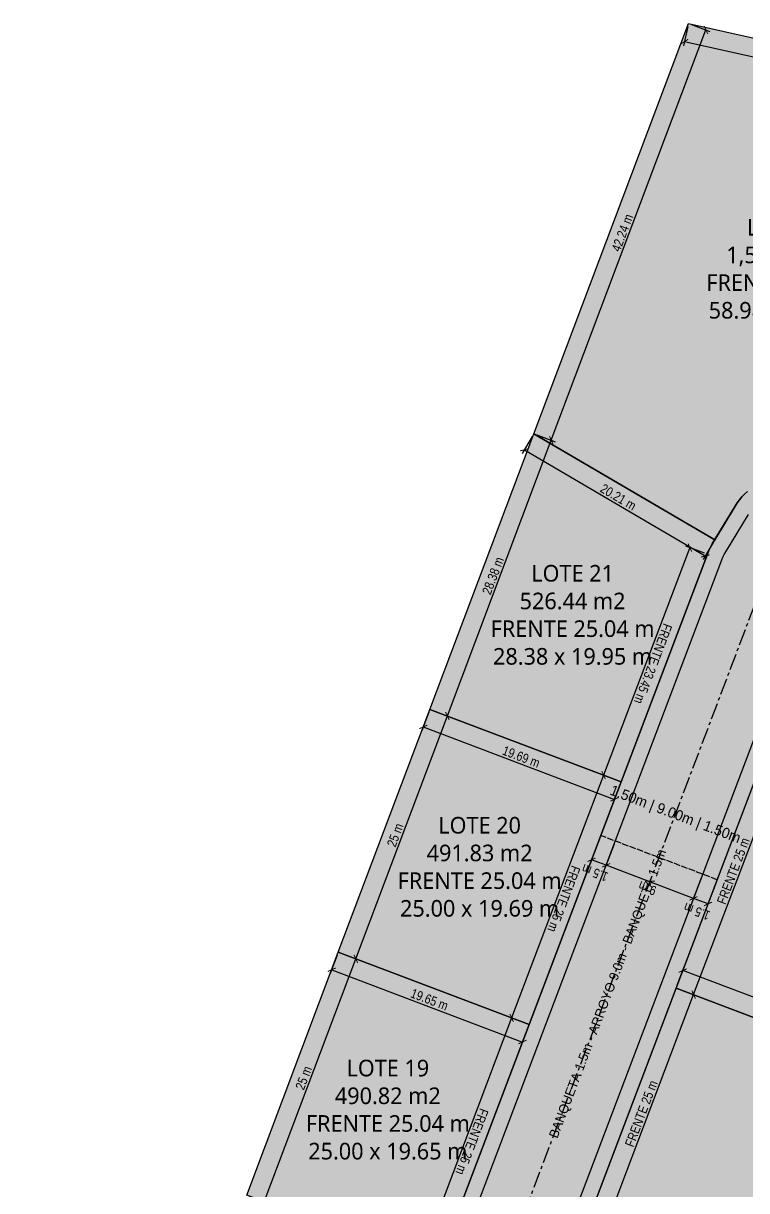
# Model space of a CAD drawing. Header units: metres. Extents: x 357816 to 358234, y 2285110 to 2285487.
# Drawn here: x 358053.5 to 358123.1, y 2285352.7 to 2285465.1 of the extents above; entities that cross this region are included whole.
import ezdxf
from ezdxf.enums import TextEntityAlignment as Align

# ---------------------------------------------------------------- set-up
doc = ezdxf.new("R2010")
doc.units = ezdxf.units.M
doc.header["$LTSCALE"] = 0.5
doc.linetypes.add('CENTER', pattern=[5.08, 3.175, -0.635, 0.635, -0.635])
doc.linetypes.add('DASHED', pattern=[1.524, 1.27, -0.254])
for name, color, linetype in [('COTAS', 6, 'Continuous'), ('LOTES', 2, 'Continuous'), ('TEXTOS', 7, 'Continuous'), ('VIAL_ASFALTO', 8, 'Continuous'), ('VIAL_BANQUETA', 9, 'CONTINUOUS')]:
    doc.layers.add(name, color=color, linetype=linetype)
doc.styles.add('OpenSans', font='OpenSans-Regular.ttf')
doc.styles.add('OpenSansCondensed-Light', font='OpenSansCondensed-Light.ttf')
doc.dimstyles.new('COTAS_M', dxfattribs={"dimtxt": 0.9, "dimasz": 0.6, "dimexe": 0.4, "dimexo": 0.3, "dimgap": 0.2, "dimtad": 1, "dimzin": 12, "dimdsep": 46, "dimtxsty": 'OpenSansCondensed-Light', "dimblk": 'ARCHTICK', "dimcen": 2.5, "dimclrd": 256, "dimclre": 256, "dimclrt": 256, "dimazin": 3, "dimtfac": 0.5, "dimtmove": 2, "dimatfit": 3})

# ---------------------------------------------------------------- blocks, each defined once
blk = doc.blocks.new('_ARCHTICK')
at = {"color": 0, "linetype": 'BYBLOCK', "const_width": 0.15}
blk.add_lwpolyline([(-0.5, -0.5), (0.5, 0.5)], dxfattribs=at)
blk = doc.blocks.new('*D81')
for p, q in [((358100.51, 2285369.3), (358091.65, 2285345.92)), ((358101.91, 2285368.77), (358100.13, 2285369.44)), ((358093.05, 2285345.39), (358091.27, 2285346.06))]:
    blk.add_line(p, q)
at = {"layer": 'Defpoints'}
for p in [(358100.51, 2285369.3), (358102.19, 2285368.66), (358093.33, 2285345.28)]:
    blk.add_point(p, dxfattribs=at)
at = {"layer": 'COTAS', "xscale": 0.6, "yscale": 0.6}
for p, rotation in [((358100.51, 2285369.3), 69.245746700335), ((358091.65, 2285345.92), -110.754253299665)]:
    blk.add_blockref('_ARCHTICK', p, dxfattribs=dict(at, rotation=rotation))
at = {"layer": 'COTAS', "insert": (358096.69, 2285357.38), "char_height": 0.9, "attachment_point": 5, "rotation": 249.2457, "style": 'OpenSansCondensed-Light'}
blk.add_mtext('FRENTE 25 m', dxfattribs=at)
blk = doc.blocks.new('*D82')
for p, q in [((358076.68, 2285351.6), (358085.5, 2285374.99)), ((358084.09, 2285375.52), (358085.87, 2285374.85)), ((358075.27, 2285352.13), (358077.05, 2285351.46))]:
    blk.add_line(p, q)
at = {"layer": 'Defpoints'}
for p in [(358083.81, 2285375.62), (358074.99, 2285352.23), (358076.68, 2285351.6)]:
    blk.add_point(p, dxfattribs=at)
at = {"layer": 'COTAS', "xscale": 0.6, "yscale": 0.6}
for p, rotation in [((358085.5, 2285374.99), 69.33876294413099), ((358076.68, 2285351.6), 249.338762944131)]:
    blk.add_blockref('_ARCHTICK', p, dxfattribs=dict(at, rotation=rotation))
at = {"layer": 'COTAS', "insert": (358080.48, 2285363.52), "char_height": 0.9, "attachment_point": 5, "rotation": 69.3388, "style": 'OpenSansCondensed-Light'}
blk.add_mtext('25 m', dxfattribs=at)
blk = doc.blocks.new('*D83')
for p, q in [((358083.71, 2285375.34), (358083.03, 2285373.57)), ((358083.18, 2285373.94), (358101.55, 2285366.98)), ((358102.08, 2285368.38), (358101.41, 2285366.6))]:
    blk.add_line(p, q)
at = {"layer": 'Defpoints'}
for p in [(358083.81, 2285375.62), (358083.18, 2285373.94), (358102.19, 2285368.66)]:
    blk.add_point(p, dxfattribs=at)
at = {"layer": 'COTAS', "xscale": 0.6, "yscale": 0.6}
for p, rotation in [((358083.18, 2285373.94), 159.24574669868454), ((358101.55, 2285366.98), -20.754253301315448)]:
    blk.add_blockref('_ARCHTICK', p, dxfattribs=dict(at, rotation=rotation))
at = {"layer": 'COTAS', "insert": (358092.59, 2285371.07), "char_height": 0.9, "attachment_point": 5, "rotation": 339.2457, "style": 'OpenSansCondensed-Light'}
blk.add_mtext('19.65 m', dxfattribs=at)
blk = doc.blocks.new('*D84')
for p, q in [((358109.37, 2285392.68), (358100.51, 2285369.3)), ((358110.77, 2285392.14), (358108.99, 2285392.82)), ((358101.91, 2285368.77), (358100.13, 2285369.44))]:
    blk.add_line(p, q)
at = {"layer": 'Defpoints'}
for p in [(358109.37, 2285392.68), (358111.05, 2285392.04), (358102.19, 2285368.66)]:
    blk.add_point(p, dxfattribs=at)
at = {"layer": 'COTAS', "xscale": 0.6, "yscale": 0.6}
for p, rotation in [((358109.37, 2285392.68), 69.24574670008157), ((358100.51, 2285369.3), -110.75425329991843)]:
    blk.add_blockref('_ARCHTICK', p, dxfattribs=dict(at, rotation=rotation))
at = {"layer": 'COTAS', "insert": (358105.54, 2285380.76), "char_height": 0.9, "attachment_point": 5, "rotation": 249.2457, "style": 'OpenSansCondensed-Light'}
blk.add_mtext('FRENTE 25 m', dxfattribs=at)
blk = doc.blocks.new('*D85')
for p, q in [((358085.5, 2285374.99), (358094.32, 2285398.38)), ((358092.91, 2285398.91), (358094.69, 2285398.24)), ((358084.09, 2285375.52), (358085.87, 2285374.85))]:
    blk.add_line(p, q)
at = {"layer": 'Defpoints'}
for p in [(358092.63, 2285399.02), (358083.81, 2285375.62), (358085.5, 2285374.99)]:
    blk.add_point(p, dxfattribs=at)
at = {"layer": 'COTAS', "xscale": 0.6, "yscale": 0.6}
for p, rotation in [((358094.32, 2285398.38), 69.33876294449499), ((358085.5, 2285374.99), 249.338762944495)]:
    blk.add_blockref('_ARCHTICK', p, dxfattribs=dict(at, rotation=rotation))
at = {"layer": 'COTAS', "insert": (358089.3, 2285386.91), "char_height": 0.9, "attachment_point": 5, "rotation": 69.3388, "style": 'OpenSansCondensed-Light'}
blk.add_mtext('25 m', dxfattribs=at)
blk = doc.blocks.new('*D86')
for p, q in [((358092.53, 2285398.74), (358091.85, 2285396.96)), ((358092, 2285397.33), (358110.41, 2285390.35)), ((358110.94, 2285391.76), (358110.27, 2285389.98))]:
    blk.add_line(p, q)
at = {"layer": 'Defpoints'}
for p in [(358092.63, 2285399.02), (358092, 2285397.33), (358111.05, 2285392.04)]:
    blk.add_point(p, dxfattribs=at)
at = {"layer": 'COTAS', "xscale": 0.6, "yscale": 0.6}
for p, rotation in [((358092, 2285397.33), 159.24574670512987), ((358110.41, 2285390.35), -20.75425329487013)]:
    blk.add_blockref('_ARCHTICK', p, dxfattribs=dict(at, rotation=rotation))
at = {"layer": 'COTAS', "insert": (358101.43, 2285394.45), "char_height": 0.9, "attachment_point": 5, "rotation": 339.2457, "style": 'OpenSansCondensed-Light'}
blk.add_mtext('19.69 m', dxfattribs=at)
blk = doc.blocks.new('*D87')
for p, q in [((358117.68, 2285414.6), (358109.37, 2285392.68)), ((358119.08, 2285414.07), (358117.3, 2285414.75)), ((358110.77, 2285392.14), (358108.99, 2285392.82))]:
    blk.add_line(p, q)
at = {"layer": 'Defpoints'}
for p in [(358117.68, 2285414.6), (358119.36, 2285413.97), (358111.05, 2285392.04)]:
    blk.add_point(p, dxfattribs=at)
at = {"layer": 'COTAS', "xscale": 0.6, "yscale": 0.6}
for p, rotation in [((358117.68, 2285414.6), 69.24574670058492), ((358109.37, 2285392.68), -110.75425329941508)]:
    blk.add_blockref('_ARCHTICK', p, dxfattribs=dict(at, rotation=rotation))
at = {"layer": 'COTAS', "insert": (358114.13, 2285403.41), "char_height": 0.9, "attachment_point": 5, "rotation": 249.2457, "style": 'OpenSansCondensed-Light'}
blk.add_mtext('FRENTE 23.45 m', dxfattribs=at)
blk = doc.blocks.new('*D88')
for p, q in [((358102.93, 2285425.46), (358104.7, 2285424.79)), ((358094.32, 2285398.38), (358104.33, 2285424.93)), ((358092.91, 2285398.91), (358094.69, 2285398.24))]:
    blk.add_line(p, q)
at = {"layer": 'Defpoints'}
for p in [(358102.65, 2285425.57), (358092.63, 2285399.02), (358094.32, 2285398.38)]:
    blk.add_point(p, dxfattribs=at)
at = {"layer": 'COTAS', "xscale": 0.6, "yscale": 0.6}
for p, rotation in [((358104.33, 2285424.93), 69.33876294420638), ((358094.32, 2285398.38), 249.3387629442064)]:
    blk.add_blockref('_ARCHTICK', p, dxfattribs=dict(at, rotation=rotation))
at = {"layer": 'COTAS', "insert": (358098.72, 2285411.89), "char_height": 0.9, "attachment_point": 5, "rotation": 69.3388, "style": 'OpenSansCondensed-Light'}
blk.add_mtext('28.38 m', dxfattribs=at)
blk = doc.blocks.new('*D89')
for p, q in [((358102.49, 2285425.31), (358101.53, 2285423.67)), ((358101.74, 2285424.02), (358119.16, 2285413.79)), ((358119.92, 2285415.08), (358118.96, 2285413.44))]:
    blk.add_line(p, q)
at = {"layer": 'Defpoints'}
for p in [(358102.65, 2285425.57), (358101.74, 2285424.02), (358120.07, 2285415.34)]:
    blk.add_point(p, dxfattribs=at)
at = {"layer": 'COTAS', "xscale": 0.6, "yscale": 0.6}
for p, rotation in [((358101.74, 2285424.02), 149.5885234400358), ((358119.16, 2285413.79), -30.411476559964196)]:
    blk.add_blockref('_ARCHTICK', p, dxfattribs=dict(at, rotation=rotation))
at = {"layer": 'COTAS', "insert": (358110.78, 2285419.46), "char_height": 0.9, "attachment_point": 5, "rotation": 329.5885, "style": 'OpenSansCondensed-Light'}
blk.add_mtext('20.21 m', dxfattribs=at)
blk = doc.blocks.new('*D90')
for p, q in [((358117.83, 2285464.98), (358119.61, 2285464.31)), ((358104.33, 2285424.93), (358119.23, 2285464.45)), ((358102.93, 2285425.46), (358104.7, 2285424.79))]:
    blk.add_line(p, q)
at = {"layer": 'Defpoints'}
for p in [(358117.55, 2285465.09), (358102.65, 2285425.57), (358104.33, 2285424.93)]:
    blk.add_point(p, dxfattribs=at)
at = {"layer": 'COTAS', "xscale": 0.6, "yscale": 0.6}
for p, rotation in [((358119.23, 2285464.45), 69.33876294409963), ((358104.33, 2285424.93), 249.33876294409964)]:
    blk.add_blockref('_ARCHTICK', p, dxfattribs=dict(at, rotation=rotation))
at = {"layer": 'COTAS', "insert": (358111.17, 2285444.92), "char_height": 0.9, "attachment_point": 5, "rotation": 69.3388, "style": 'OpenSansCondensed-Light'}
blk.add_mtext('42.24 m', dxfattribs=at)
blk = doc.blocks.new('*D91')
for p, q in [((358117.48, 2285464.8), (358117.07, 2285462.94)), ((358117.16, 2285463.33), (358152.94, 2285455.34)), ((358153.27, 2285456.8), (358152.85, 2285454.95))]:
    blk.add_line(p, q)
at = {"layer": 'Defpoints'}
for p in [(358117.55, 2285465.09), (358117.16, 2285463.33), (358153.33, 2285457.1)]:
    blk.add_point(p, dxfattribs=at)
at = {"layer": 'COTAS', "xscale": 0.6, "yscale": 0.6}
for p, rotation in [((358117.16, 2285463.33), 167.40557334584537), ((358152.94, 2285455.34), -12.594426654154631)]:
    blk.add_blockref('_ARCHTICK', p, dxfattribs=dict(at, rotation=rotation))
at = {"layer": 'COTAS', "insert": (358135.19, 2285459.97), "char_height": 0.9, "attachment_point": 5, "rotation": 347.4056, "style": 'OpenSansCondensed-Light'}
blk.add_mtext('36.66 m', dxfattribs=at)
blk = doc.blocks.new('*D123')
for p, q in [((358116.46, 2285372.45), (358117.13, 2285374.23)), ((358167.34, 2285354.78), (358116.99, 2285373.86)), ((358166.81, 2285353.37), (358167.48, 2285355.15))]:
    blk.add_line(p, q)
at = {"layer": 'Defpoints'}
for p in [(358116.35, 2285372.17), (358167.34, 2285354.78), (358166.7, 2285353.09)]:
    blk.add_point(p, dxfattribs=at)
at = {"layer": 'COTAS', "xscale": 0.6, "yscale": 0.6}
for p, rotation in [((358116.99, 2285373.86), 159.24574670348136), ((358167.34, 2285354.78), 339.24574670348136)]:
    blk.add_blockref('_ARCHTICK', p, dxfattribs=dict(at, rotation=rotation))
at = {"layer": 'COTAS', "insert": (358141.94, 2285363.71), "char_height": 0.9, "attachment_point": 5, "rotation": 159.2457, "style": 'OpenSansCondensed-Light'}
blk.add_mtext('53.84 m', dxfattribs=at)
blk = doc.blocks.new('*D124')
for p, q in [((358118.04, 2285371.54), (358126.9, 2285394.91)), ((358125.49, 2285395.44), (358127.27, 2285394.77)), ((358116.64, 2285372.07), (358118.41, 2285371.39))]:
    blk.add_line(p, q)
at = {"layer": 'Defpoints'}
for p in [(358125.21, 2285395.55), (358116.35, 2285372.17), (358118.04, 2285371.54)]:
    blk.add_point(p, dxfattribs=at)
at = {"layer": 'COTAS', "xscale": 0.6, "yscale": 0.6}
for p, rotation in [((358126.9, 2285394.91), 69.24574670008158), ((358118.04, 2285371.54), 249.24574670008158)]:
    blk.add_blockref('_ARCHTICK', p, dxfattribs=dict(at, rotation=rotation))
at = {"layer": 'COTAS', "insert": (358121.86, 2285383.45), "char_height": 0.9, "attachment_point": 5, "rotation": 69.2457, "style": 'OpenSansCondensed-Light'}
blk.add_mtext('FRENTE 25 m', dxfattribs=at)
blk = doc.blocks.new('*D128')
for p, q in [((358109.18, 2285348.16), (358118.04, 2285371.54)), ((358116.64, 2285372.07), (358118.41, 2285371.39)), ((358107.78, 2285348.69), (358109.55, 2285348.02))]:
    blk.add_line(p, q)
at = {"layer": 'Defpoints'}
for p in [(358116.35, 2285372.17), (358107.5, 2285348.8), (358109.18, 2285348.16)]:
    blk.add_point(p, dxfattribs=at)
at = {"layer": 'COTAS', "xscale": 0.6, "yscale": 0.6}
for p, rotation in [((358118.04, 2285371.54), 69.24574670070923), ((358109.18, 2285348.16), 249.24574670070922)]:
    blk.add_blockref('_ARCHTICK', p, dxfattribs=dict(at, rotation=rotation))
at = {"layer": 'COTAS', "insert": (358113, 2285360.08), "char_height": 0.9, "attachment_point": 5, "rotation": 69.2457, "style": 'OpenSansCondensed-Light'}
blk.add_mtext('FRENTE 25 m', dxfattribs=at)
blk = doc.blocks.new('*D141')
for p, q in [((358118.8, 2285382.86), (358117.88, 2285380.43)), ((358120.2, 2285382.33), (358119.28, 2285379.9)), ((358119.43, 2285380.28), (358118.02, 2285380.81))]:
    blk.add_line(p, q)
at = {"layer": 'Defpoints'}
for p in [(358118.91, 2285383.14), (358120.31, 2285382.61), (358119.43, 2285380.28)]:
    blk.add_point(p, dxfattribs=at)
at = {"layer": 'COTAS', "xscale": 0.6, "yscale": 0.6}
for p, rotation in [((358118.02, 2285380.81), 159.24574669923769), ((358119.43, 2285380.28), 339.24574669923766)]:
    blk.add_blockref('_ARCHTICK', p, dxfattribs=dict(at, rotation=rotation))
at = {"layer": 'COTAS', "insert": (358118.35, 2285379.56), "char_height": 0.9, "attachment_point": 5, "rotation": 159.2457, "style": 'OpenSansCondensed-Light'}
blk.add_mtext('1.5 m', dxfattribs=at)
blk = doc.blocks.new('*D142')
for p, q in [((358110.39, 2285386.05), (358109.46, 2285383.62)), ((358118.02, 2285380.81), (358109.61, 2285384)), ((358118.8, 2285382.86), (358117.88, 2285380.43))]:
    blk.add_line(p, q)
at = {"layer": 'Defpoints'}
for p in [(358110.49, 2285386.33), (358118.91, 2285383.14), (358118.02, 2285380.81)]:
    blk.add_point(p, dxfattribs=at)
at = {"layer": 'COTAS', "xscale": 0.6, "yscale": 0.6}
for p, rotation in [((358109.61, 2285384), 159.24574669844984), ((358118.02, 2285380.81), 339.2457466984498)]:
    blk.add_blockref('_ARCHTICK', p, dxfattribs=dict(at, rotation=rotation))
at = {"layer": 'COTAS', "insert": (358113.58, 2285381.79), "char_height": 0.9, "attachment_point": 5, "rotation": 159.2457, "style": 'OpenSansCondensed-Light'}
blk.add_mtext('9 m', dxfattribs=at)
blk = doc.blocks.new('*D143')
for p, q in [((358108.98, 2285386.59), (358108.06, 2285384.15)), ((358110.39, 2285386.05), (358109.46, 2285383.62)), ((358109.61, 2285384), (358108.2, 2285384.53))]:
    blk.add_line(p, q)
at = {"layer": 'Defpoints'}
for p in [(358109.09, 2285386.87), (358110.49, 2285386.33), (358109.61, 2285384)]:
    blk.add_point(p, dxfattribs=at)
at = {"layer": 'COTAS', "xscale": 0.6, "yscale": 0.6}
for p, rotation in [((358108.2, 2285384.53), 159.24574669923769), ((358109.61, 2285384), 339.24574669923766)]:
    blk.add_blockref('_ARCHTICK', p, dxfattribs=dict(at, rotation=rotation))
at = {"layer": 'COTAS', "insert": (358108.53, 2285383.28), "char_height": 0.9, "attachment_point": 5, "rotation": 159.2457, "style": 'OpenSansCondensed-Light'}
blk.add_mtext('1.5 m', dxfattribs=at)

msp = doc.modelspace()

# ---------------------------------------------------------------- hatches: boundary and pattern name
at = {"layer": 'LOTES', "transparency": 33554521}
for points in [[(358141.057, 2285424.273), (358140.022, 2285424.66), (358139.621, 2285424.794), (358139.212, 2285424.899), (358138.797, 2285424.976), (358138.377, 2285425.023), (358135.497, 2285425.243), (358135.064, 2285425.26), (358134.63, 2285425.246), (358134.199, 2285425.201), (358133.772, 2285425.125), (358130.672, 2285424.455), (358130.289, 2285424.359), (358129.914, 2285424.237), (358129.547, 2285424.092), (358127.777, 2285423.322), (358127.435, 2285423.161), (358127.105, 2285422.978), (358126.787, 2285422.775), (358126.482, 2285422.553), (358123.492, 2285420.223), (358123.212, 2285419.99), (358122.946, 2285419.741), (358122.696, 2285419.476), (358122.462, 2285419.197), (358122.246, 2285418.903), (358122.047, 2285418.598), (358120.074, 2285415.339), (358102.646, 2285425.568), (358117.55, 2285465.09), (358153.332, 2285457.095)], [(358120.074, 2285415.339), (358119.837, 2285414.948), (358119.658, 2285414.63), (358119.499, 2285414.303), (358119.359, 2285413.966), (358111.05, 2285392.038), (358092.634, 2285399.017), (358102.646, 2285425.568)], [(358111.05, 2285392.038), (358102.191, 2285368.66), (358083.813, 2285375.625), (358092.634, 2285399.017)], [(358186.221, 2285372.432), (358166.705, 2285353.093), (358116.355, 2285372.173), (358125.214, 2285395.551), (358131.705, 2285393.091), (358155.083, 2285384.232), (358170.084, 2285378.547)], [(358102.191, 2285368.66), (358093.332, 2285345.283), (358074.992, 2285352.232), (358083.813, 2285375.625)], [(358166.705, 2285353.093), (358147.188, 2285333.754), (358107.496, 2285348.796), (358116.355, 2285372.173)]]:
    msp.add_hatch(color=2, dxfattribs=at).paths.add_polyline_path(points)
at = {"layer": 'VIAL_ASFALTO', "transparency": 33554546}
msp.add_hatch(color=8, dxfattribs=at).paths.add_polyline_path([(358071.946, 2285284.617), (358120.754, 2285413.413), (358120.867, 2285413.687), (358120.987, 2285413.932), (358121.132, 2285414.19), (358123.319, 2285417.801), (358123.48, 2285418.05), (358123.642, 2285418.27), (358123.817, 2285418.479), (358124.005, 2285418.678), (358124.204, 2285418.865), (358124.432, 2285419.054), (358127.385, 2285421.355), (358127.633, 2285421.536), (358127.872, 2285421.688), (358128.119, 2285421.825), (358128.397, 2285421.956), (358130.122, 2285422.707), (358130.42, 2285422.825), (358130.702, 2285422.916), (358131.013, 2285422.994), (358134.063, 2285423.653), (358134.41, 2285423.715), (358134.733, 2285423.749), (358135.058, 2285423.759), (358135.41, 2285423.745), (358138.236, 2285423.529), (358138.577, 2285423.491), (358138.889, 2285423.434), (358139.196, 2285423.354), (358139.521, 2285423.246), (358172.247, 2285411.007), (358175.427, 2285419.318), (358191.331, 2285413.3), (358181.773, 2285388.313), (358165.869, 2285394.339), (358169.03, 2285402.601), (358136.941, 2285414.602), (358135.35, 2285414.723), (358133.326, 2285414.286), (358132.487, 2285413.921), (358130.6, 2285412.45), (358129.032, 2285409.861), (358082.11, 2285286.038), (358082.011, 2285285.772), (358081.784, 2285285.084), (358081.588, 2285284.374), (358081.426, 2285283.656), (358081.301, 2285282.93), (358081.21, 2285282.2), (358081.156, 2285281.465), (358081.138, 2285280.729), (358081.156, 2285279.993), (358081.21, 2285279.259), (358081.301, 2285278.528), (358081.426, 2285277.803), (358081.588, 2285277.084), (358081.784, 2285276.375), (358082.015, 2285275.676), (358082.28, 2285274.989), (358082.578, 2285274.316), (358082.909, 2285273.658), (358083.272, 2285273.017), (358083.666, 2285272.395), (358083.972, 2285271.961), (358082.182, 2285271.624), (358082.46, 2285270.15), (358079.47, 2285270.59), (358060.178, 2285274.857), (358060.724, 2285274.98), (358061.505, 2285275.196), (358062.274, 2285275.45), (358063.029, 2285275.742), (358063.77, 2285276.07), (358064.493, 2285276.434), (358065.198, 2285276.833), (358065.882, 2285277.266), (358066.544, 2285277.733), (358067.183, 2285278.231), (358067.796, 2285278.76), (358068.383, 2285279.318), (358068.941, 2285279.905), (358069.47, 2285280.518), (358069.968, 2285281.157), (358070.435, 2285281.819), (358070.868, 2285282.503), (358071.267, 2285283.208), (358071.631, 2285283.931), (358071.931, 2285284.609)])
at = {"layer": 'VIAL_BANQUETA', "transparency": 33554585}
msp.add_hatch(color=9, dxfattribs=at).paths.add_polyline_path([(358119.359, 2285413.966), (358119.499, 2285414.303), (358119.658, 2285414.63), (358119.837, 2285414.948), (358122.047, 2285418.598), (358122.246, 2285418.903), (358122.462, 2285419.197), (358122.696, 2285419.476), (358122.946, 2285419.741), (358123.212, 2285419.99), (358123.492, 2285420.223), (358126.482, 2285422.553), (358126.787, 2285422.775), (358127.105, 2285422.978), (358127.435, 2285423.161), (358127.777, 2285423.322), (358129.547, 2285424.092), (358129.914, 2285424.237), (358130.289, 2285424.359), (358130.672, 2285424.455), (358133.772, 2285425.125), (358134.199, 2285425.201), (358134.63, 2285425.246), (358135.064, 2285425.26), (358135.497, 2285425.243), (358138.377, 2285425.023), (358138.797, 2285424.976), (358139.212, 2285424.899), (358139.621, 2285424.794), (358140.022, 2285424.66), (358171.378, 2285412.933), (358174.56, 2285421.25), (358193.27, 2285414.17), (358182.64, 2285386.38), (358163.93, 2285393.47), (358167.089, 2285401.726), (358136.615, 2285413.122), (358135.454, 2285413.211), (358133.788, 2285412.851), (358133.259, 2285412.621), (358131.74, 2285411.437), (358130.386, 2285409.201), (358083.515, 2285285.513), (358083.517, 2285285.509), (358083.428, 2285285.277), (358083.22, 2285284.648), (358083.043, 2285284.009), (358082.898, 2285283.363), (358082.785, 2285282.71), (358082.704, 2285282.052), (358082.655, 2285281.392), (358082.639, 2285280.729), (358082.655, 2285280.067), (358082.704, 2285279.406), (358082.785, 2285278.748), (358082.898, 2285278.096), (358083.043, 2285277.449), (358083.22, 2285276.81), (358083.428, 2285276.181), (358083.666, 2285275.563), (358083.935, 2285274.957), (358084.233, 2285274.365), (358084.559, 2285273.789), (358084.914, 2285273.229), (358085.295, 2285272.687), (358085.703, 2285272.165), (358086.136, 2285271.663), (358086.593, 2285271.183), (358086.747, 2285271.037), (358086.684, 2285271), (358086.55, 2285270.92), (358082.46, 2285270.15), (358082.182, 2285271.624), (358083.972, 2285271.961), (358083.666, 2285272.395), (358083.272, 2285273.017), (358082.909, 2285273.658), (358082.578, 2285274.316), (358082.28, 2285274.989), (358082.015, 2285275.676), (358081.784, 2285276.375), (358081.588, 2285277.084), (358081.426, 2285277.803), (358081.301, 2285278.528), (358081.21, 2285279.259), (358081.156, 2285279.993), (358081.138, 2285280.729), (358081.156, 2285281.465), (358081.21, 2285282.2), (358081.301, 2285282.93), (358081.426, 2285283.656), (358081.588, 2285284.374), (358081.784, 2285285.084), (358082.011, 2285285.772), (358082.11, 2285286.038), (358129.032, 2285409.861), (358130.6, 2285412.45), (358132.487, 2285413.921), (358133.326, 2285414.286), (358135.35, 2285414.723), (358136.941, 2285414.602), (358169.03, 2285402.601), (358165.869, 2285394.339), (358181.773, 2285388.313), (358191.331, 2285413.3), (358175.427, 2285419.318), (358172.247, 2285411.007), (358139.521, 2285423.246), (358139.196, 2285423.354), (358138.889, 2285423.434), (358138.577, 2285423.491), (358138.236, 2285423.529), (358135.41, 2285423.745), (358135.058, 2285423.759), (358134.733, 2285423.749), (358134.41, 2285423.715), (358134.063, 2285423.653), (358131.013, 2285422.994), (358130.702, 2285422.916), (358130.42, 2285422.825), (358130.122, 2285422.707), (358128.397, 2285421.956), (358128.119, 2285421.825), (358127.872, 2285421.688), (358127.633, 2285421.536), (358127.385, 2285421.355), (358124.432, 2285419.054), (358124.204, 2285418.865), (358124.005, 2285418.678), (358123.817, 2285418.479), (358123.642, 2285418.27), (358123.48, 2285418.05), (358123.319, 2285417.801), (358121.132, 2285414.19), (358120.987, 2285413.932), (358120.867, 2285413.687), (358120.754, 2285413.413), (358071.946, 2285284.617), (358071.931, 2285284.609), (358071.631, 2285283.931), (358071.267, 2285283.208), (358070.868, 2285282.503), (358070.435, 2285281.819), (358069.968, 2285281.157), (358069.47, 2285280.518), (358068.941, 2285279.905), (358068.383, 2285279.318), (358067.796, 2285278.76), (358067.183, 2285278.231), (358066.544, 2285277.733), (358065.882, 2285277.266), (358065.198, 2285276.833), (358064.493, 2285276.434), (358063.77, 2285276.07), (358063.029, 2285275.742), (358062.274, 2285275.45), (358061.505, 2285275.196), (358060.724, 2285274.98), (358060.178, 2285274.857), (358053.475, 2285276.34), (358053.481, 2285276.343), (358053.789, 2285276.274), (358054.514, 2285276.148), (358055.245, 2285276.058), (358055.979, 2285276.004), (358056.715, 2285275.986), (358057.451, 2285276.004), (358058.185, 2285276.058), (358058.916, 2285276.148), (358059.641, 2285276.274), (358060.36, 2285276.435), (358061.069, 2285276.632), (358061.768, 2285276.863), (358062.455, 2285277.128), (358063.128, 2285277.426), (358063.786, 2285277.757), (358064.427, 2285278.12), (358065.049, 2285278.514), (358065.65, 2285278.938), (358066.231, 2285279.391), (358066.788, 2285279.872), (358067.322, 2285280.379), (358067.829, 2285280.913), (358068.31, 2285281.47), (358068.763, 2285282.05), (358069.187, 2285282.652), (358069.581, 2285283.274), (358069.944, 2285283.915), (358070.275, 2285284.573), (358070.573, 2285285.246), (358070.736, 2285285.667), (358070.742, 2285285.671)])

# ---------------------------------------------------------------- linework, layer by layer
at = {"layer": 'LOTES'}
msp.add_lwpolyline([(358123.212, 2285419.99), (358122.946, 2285419.741), (358122.696, 2285419.476), (358122.462, 2285419.197), (358122.246, 2285418.903), (358122.047, 2285418.598), (358120.074, 2285415.339), (358102.646, 2285425.568), (358117.55, 2285465.09), (358153.332, 2285457.095)], dxfattribs=at)
for points in [[(358120.074, 2285415.339), (358119.837, 2285414.948), (358119.658, 2285414.63), (358119.499, 2285414.303), (358119.359, 2285413.966), (358111.05, 2285392.038), (358092.634, 2285399.017), (358102.646, 2285425.568)], [(358111.05, 2285392.038), (358102.191, 2285368.66), (358083.813, 2285375.625), (358092.634, 2285399.017)], [(358186.221, 2285372.432), (358166.705, 2285353.093), (358116.355, 2285372.173), (358125.214, 2285395.551), (358131.705, 2285393.091), (358155.083, 2285384.232), (358170.084, 2285378.547)], [(358102.191, 2285368.66), (358093.332, 2285345.283), (358074.992, 2285352.232), (358083.813, 2285375.625)], [(358166.705, 2285353.093), (358147.188, 2285333.754), (358107.496, 2285348.796), (358116.355, 2285372.173)]]:
    msp.add_lwpolyline(points, close=True, dxfattribs=at)
at = {"layer": 'VIAL_ASFALTO', "linetype": 'DASHED'}
msp.add_line((358120.311, 2285382.613), (358109.09, 2285386.866), dxfattribs=at)
at = {"layer": 'VIAL_ASFALTO', "color": 1, "linetype": 'CENTER'}
msp.add_lwpolyline([(358072.064, 2285272.228), (358124.97, 2285411.84), (358127.18, 2285415.49), (358130.17, 2285417.82), (358131.94, 2285418.59), (358135.04, 2285419.26), (358137.92, 2285419.04), (358187.95, 2285400.33)], dxfattribs=at)
at = {"layer": 'VIAL_ASFALTO'}
for points in [[(358071.946, 2285284.617), (358120.754, 2285413.413), (358120.867, 2285413.687), (358120.987, 2285413.932), (358121.132, 2285414.19), (358123.319, 2285417.801)], [(358129.032, 2285409.861), (358082.11, 2285286.038)]]:
    msp.add_lwpolyline(points, dxfattribs=at)
at = {"layer": 'VIAL_BANQUETA'}
for points in [[(358070.742, 2285285.671), (358119.359, 2285413.966), (358119.499, 2285414.303), (358119.658, 2285414.63), (358119.837, 2285414.948), (358122.047, 2285418.598), (358122.246, 2285418.903), (358122.462, 2285419.197), (358122.696, 2285419.476), (358122.946, 2285419.741), (358123.212, 2285419.99)], [(358130.386, 2285409.201), (358083.515, 2285285.513)]]:
    msp.add_lwpolyline(points, dxfattribs=at)

# ---------------------------------------------------------------- texts
at = {"layer": 'TEXTOS'}
for s, height, rotation, p in [('1.50m | 9.00m | 1.50m', 1, -20.75425, (358116.295, 2285388.948)), ('BANQUETA 1.5m - ARROYO 9.0m - BANQUETA 1.5m', 0.9, 69.24575, (358109.739, 2285371.648))]:
    msp.add_text(s, height=height, rotation=rotation, dxfattribs=at).set_placement(p, align=Align.MIDDLE_CENTER)
at = {"layer": 'TEXTOS', "char_height": 1.6, "attachment_point": 5, "style": 'OpenSans'}
for s, insert in [('LOTE 22\\P1,522.10 m2\\PFRENTE 25.04 m\\P58.98 x 46.76 m', (358127.157, 2285441.44)), ('LOTE 21\\P526.44 m2\\PFRENTE 25.04 m\\P28.38 x 19.95 m', (358106.379, 2285408.109)), ('LOTE 20\\P491.83 m2\\PFRENTE 25.04 m\\P25.00 x 19.69 m', (358097.423, 2285383.839)), ('LOTE 19\\P490.82 m2\\PFRENTE 25.04 m\\P25.00 x 19.65 m', (358088.583, 2285360.454))]:
    msp.add_mtext(s, dxfattribs=dict(at, insert=insert))

# ---------------------------------------------------------------- dimensions: what is measured, and where the dimension line sits
at = {"layer": 'COTAS'}
for base, p1, p2, angle, picture, middle in [((358104.331, 2285424.933), (358102.646, 2285425.568), (358117.55, 2285465.09), 69.33876, '*D90', (358111.174, 2285444.923)), ((358117.158, 2285463.333), (358117.55, 2285465.09), (358153.332, 2285457.095), 347.40557, '*D91', (358135.19, 2285459.97)), ((358094.318, 2285398.382), (358092.634, 2285399.017), (358102.646, 2285425.568), 69.33876, '*D88', (358098.716, 2285411.887)), ((358101.735, 2285424.016), (358102.646, 2285425.568), (358120.074, 2285415.339), 329.58852, '*D89', (358110.778, 2285419.462)), ((358085.497, 2285374.989), (358083.813, 2285375.625), (358092.634, 2285399.017), 69.33876, '*D85', (358089.3, 2285386.915)), ((358091.996, 2285397.333), (358092.634, 2285399.017), (358111.05, 2285392.038), 339.24575, '*D86', (358101.434, 2285394.452)), ((358109.606, 2285383.996), (358110.492, 2285386.334), (358109.09, 2285386.866), 159.24575, '*D143', (358108.533, 2285383.28)), ((358118.022, 2285380.807), (358118.908, 2285383.145), (358110.492, 2285386.334), 159.24575, '*D142', (358113.584, 2285381.794)), ((358119.425, 2285380.276), (358120.311, 2285382.613), (358118.908, 2285383.145), 159.24575, '*D141', (358118.352, 2285379.56)), ((358076.676, 2285351.597), (358074.992, 2285352.232), (358083.813, 2285375.625), 69.33876, '*D82', (358080.478, 2285363.523)), ((358083.175, 2285373.941), (358083.813, 2285375.625), (358102.191, 2285368.66), 339.24575, '*D83', (358092.594, 2285371.067)), ((358167.342, 2285354.776), (358166.705, 2285353.093), (358116.355, 2285372.173), 159.24575, '*D123', (358141.937, 2285363.709))]:
    dim = msp.add_linear_dim(base=base, p1=p1, p2=p2, angle=angle, dimstyle='COTAS_M', dxfattribs=at)
    dim.commit()
    dim.dimension.update_dxf_attribs({"geometry": picture, "text_midpoint": middle})
for base, p1, p2, angle, picture, middle in [((358117.676, 2285414.604), (358119.359, 2285413.966), (358111.05, 2285392.038), 249.24575, '*D87', (358114.129, 2285403.41)), ((358118.038, 2285371.535), (358116.355, 2285372.173), (358125.214, 2285395.551), 69.24575, '*D124', (358121.86, 2285383.455)), ((358109.366, 2285392.676), (358111.05, 2285392.038), (358102.191, 2285368.66), 249.24575, '*D84', (358105.545, 2285380.757)), ((358109.179, 2285348.158), (358107.496, 2285348.796), (358116.355, 2285372.173), 69.24575, '*D128', (358113, 2285360.077)), ((358100.507, 2285369.298), (358102.191, 2285368.66), (358093.332, 2285345.283), 249.24575, '*D81', (358096.686, 2285357.379))]:
    dim = msp.add_linear_dim(base=base, p1=p1, p2=p2, angle=angle, text='FRENTE <>', dimstyle='COTAS_M', dxfattribs=at)
    dim.commit()
    dim.dimension.update_dxf_attribs({"geometry": picture, "text_midpoint": middle})

doc.saveas('drawing.dxf')
